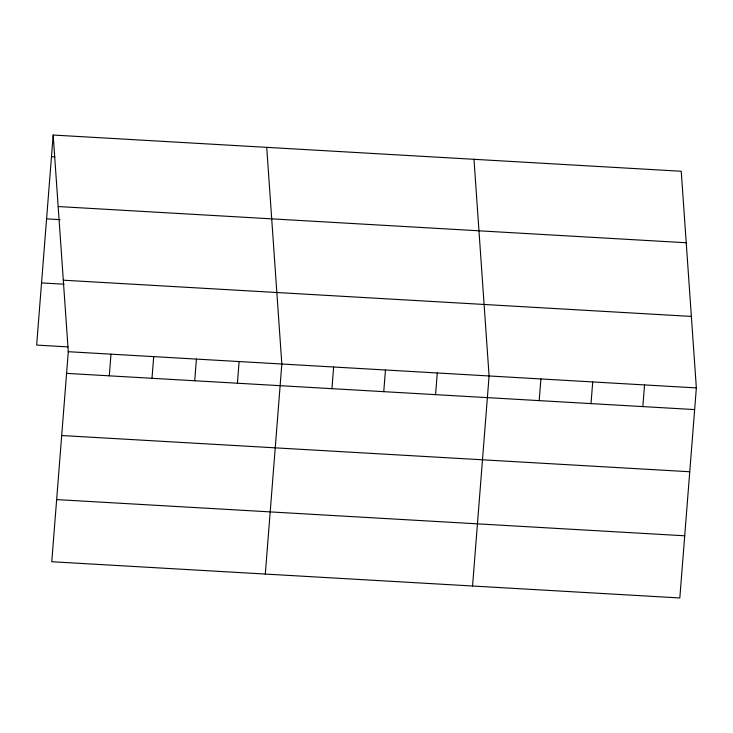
<?xml version="1.0" encoding="UTF-8"?>
<svg xmlns="http://www.w3.org/2000/svg" width="733" height="733" viewBox="0 0 733 733"><rect width="100%" height="100%" fill="white"/><g stroke="black" fill="none" stroke-linecap="round" stroke-linejoin="round"><path stroke-width="1.1" d="M53.179 135.037L68.288 351.703L51.759 561.744L679.821 597.963L696.35 387.913L681.241 171.256L53.179 135.037L36.65 345.087L68.123 346.901M109.29 375.827L110.995 354.167M151.997 378.292L153.701 356.623M194.703 380.757L196.417 359.088M237.419 383.222L239.123 361.552M265.3 574.058L281.829 364.017L266.72 147.351M331.939 388.673L333.643 367.004M383.753 391.66L385.457 369.991M435.567 394.647L437.271 372.978M472.556 586.006L489.085 375.965L473.985 159.299M539.195 400.621L540.908 378.952M591.018 403.608L592.722 381.939M642.832 406.595L644.536 384.926M51.475 156.706L54.847 156.899M58.164 206.541L686.225 242.751M46.582 218.874L60.069 219.653M63.304 280.198L691.366 316.418M41.543 282.92L64.018 284.212M68.288 351.703L696.35 387.913M66.584 373.372L694.646 409.582M61.691 435.53L689.753 471.75M56.652 499.585L684.714 535.796"/></g></svg>
